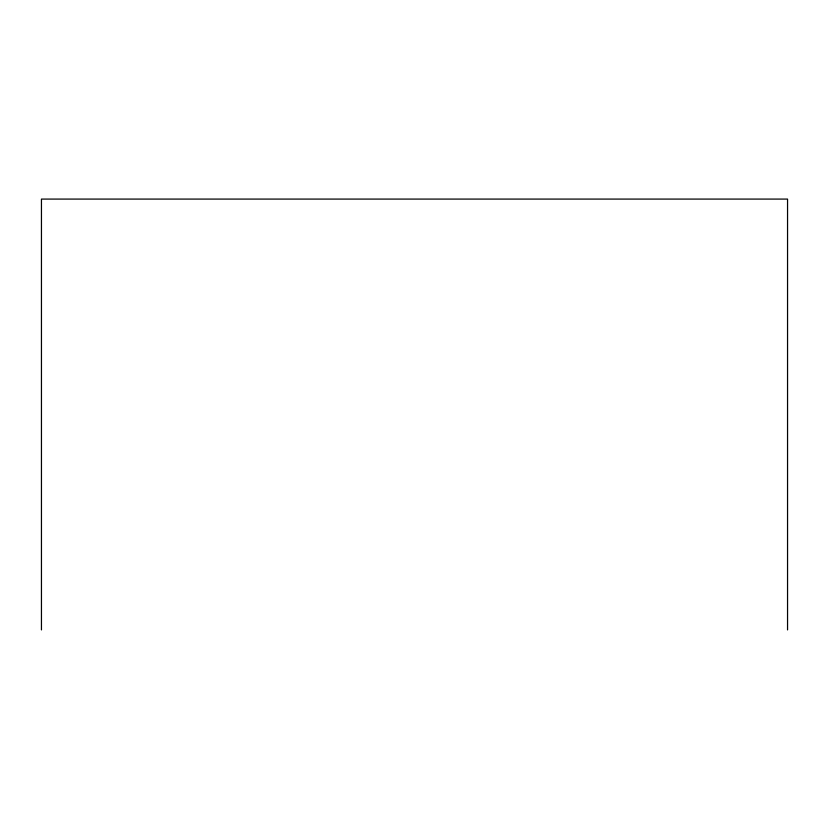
<?xml version="1.0" encoding="UTF-8"?>
<svg xmlns="http://www.w3.org/2000/svg" width="829" height="829" viewBox="0 0 829 829"><rect width="100%" height="100%" fill="white"/><g stroke="black" fill="none" stroke-linecap="round" stroke-linejoin="round"><path stroke-width="1.24" d="M787.55 629.916L787.55 199.084L41.45 199.084L41.45 629.916"/></g></svg>
